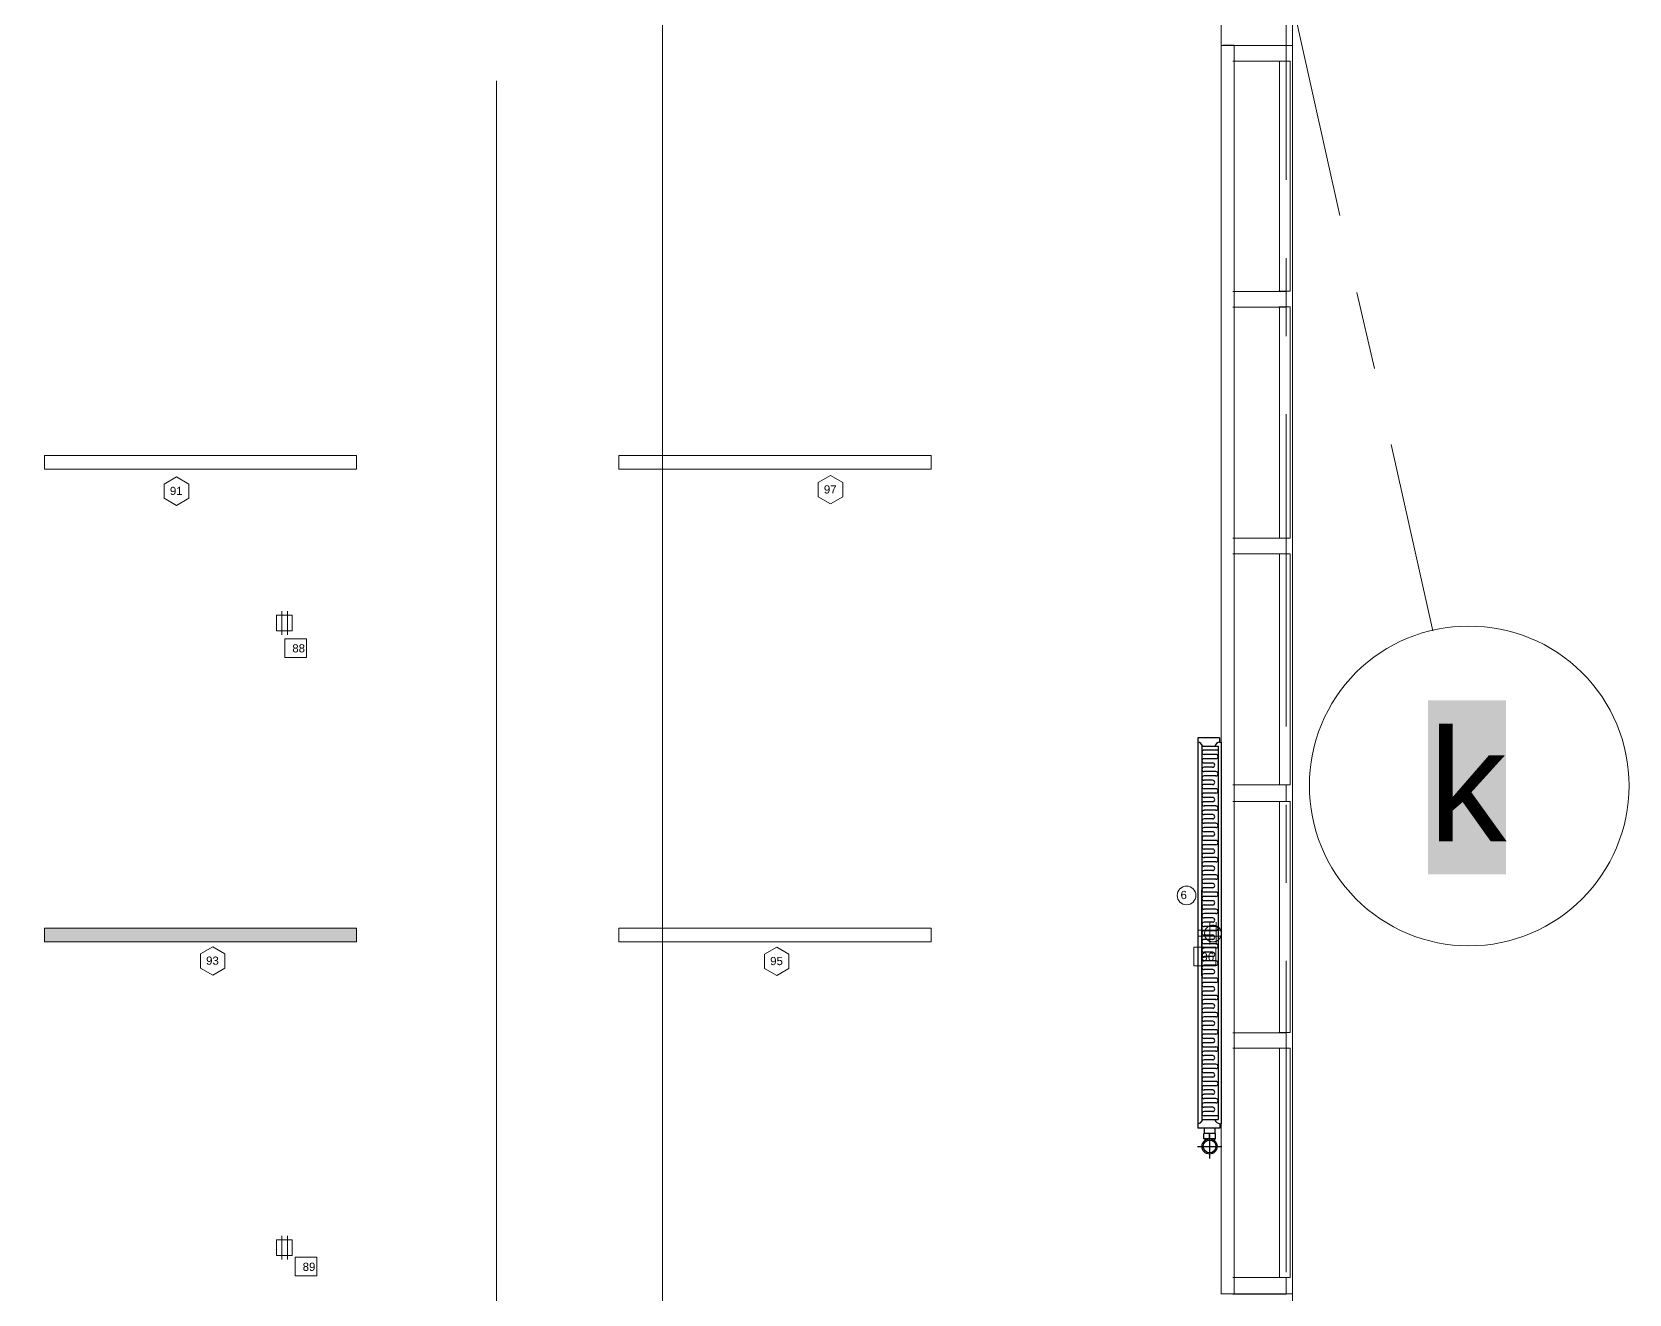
# Model space of a CAD drawing. Header units: inches. Extents: x 0.9 to 36.3, y 0.7 to 23.3.
# Drawn here: x 27.814 to 30.371, y 7.133 to 9.153 of the extents above; entities that cross this region are included whole.
import ezdxf

# ---------------------------------------------------------------- set-up
doc = ezdxf.new("R2010")
doc.units = ezdxf.units.IN
doc.layers.add('Baseboard heater', color=7, linetype='Continuous', true_color=0x581317)
doc.layers.add('PDF_Solid Fills', color=7, linetype='Continuous', true_color=0xffffff)
for name, color, linetype, lineweight, true_color in [('Lights', 7, 'Continuous', 5, 0xff0a0a), ('Numbering Baseboard Heater', 7, 'Continuous', 0, 0x581317), ('Numbering Lights', 1, 'Continuous', 0, 0xff0000), ('PDF_Geometry', 7, 'Continuous', 9, 0x777777)]:
    doc.layers.add(name, color=color, linetype=linetype, lineweight=lineweight, true_color=true_color)
doc.layers.add('Numbering receptecles', color=170, linetype='Continuous', lineweight=0)
doc.layers.add('Receptacles', color=170, linetype='Continuous', lineweight=0)
doc.layers.add('PDF_Text', color=7, linetype='Continuous')
doc.styles.add('PDF Arial', font='arial.ttf')
doc.styles.get("Standard").update_dxf_attribs({"font": 'arial.ttf'})

msp = doc.modelspace()

# ---------------------------------------------------------------- hatches: boundary and pattern name
at = {"layer": 'Lights', "linetype": 'ByBlock', "ltscale": 0.001, "transparency": 33554559}
h = msp.add_hatch(color=256, dxfattribs=at)
h.paths.add_polyline_path([(24.124, 7.7186), (24.124, 7.6966), (24.624, 7.6966), (24.624, 7.7186)])
h.paths.add_polyline_path([(26.474, 7.6966), (26.474, 7.7186), (25.974, 7.7186), (25.974, 7.6966)])
h.paths.add_polyline_path([(28.334, 7.6966), (28.334, 7.7186), (27.834, 7.7186), (27.834, 7.6966)])

# ---------------------------------------------------------------- linework, layer by layer
at = {"layer": 'Baseboard heater', "linetype": 'ByBlock', "ltscale": 0.5}
for p, q in [((29.6808, 8.0235), (29.6809, 7.3985)), ((29.7157, 8.0235), (29.6808, 8.0235)), ((29.7157, 8.0235), (29.7157, 8.0165)), ((29.7157, 8.0165), (29.7183, 8.0165)), ((29.7183, 8.0165), (29.7184, 7.4055)), ((29.7046, 7.4251), (29.6908, 7.4251)), ((29.7132, 7.4182), (29.6908, 7.4182)), ((29.7158, 7.3985), (29.6809, 7.3985)), ((29.6874, 7.4122), (29.7132, 7.4122)), ((29.7158, 7.4055), (29.7184, 7.4055)), ((29.7158, 7.4055), (29.7158, 7.3985))]:
    msp.add_line(p, q, dxfattribs=at)
at = {"layer": 'Baseboard heater', "linetype": 'ByBlock', "ltscale": 0.3}
for p, q in [((29.6873, 8.0097), (29.7132, 8.0097)), ((29.6873, 8.0097), (29.6874, 7.4122)), ((29.7132, 8.0097), (29.7132, 7.4122)), ((29.7132, 8.0037), (29.6908, 8.0037)), ((29.7097, 7.9968), (29.6908, 7.9968)), ((29.7097, 7.9899), (29.6908, 7.9899)), ((29.7045, 7.983), (29.6908, 7.983)), ((29.7045, 7.9762), (29.6908, 7.9761)), ((29.7097, 7.9693), (29.6908, 7.9693)), ((29.7097, 7.9624), (29.6908, 7.9624)), ((29.7045, 7.9555), (29.6908, 7.9555)), ((29.7045, 7.9486), (29.6908, 7.9486)), ((29.7097, 7.9417), (29.6908, 7.9417)), ((29.7097, 7.9348), (29.6908, 7.9348)), ((29.7046, 7.9279), (29.6908, 7.9279)), ((29.7046, 7.921), (29.6908, 7.921)), ((29.7097, 7.9142), (29.6908, 7.9142)), ((29.7097, 7.9073), (29.6908, 7.9073)), ((29.7046, 7.9004), (29.6908, 7.9004)), ((29.7046, 7.8935), (29.6908, 7.8935)), ((29.7097, 7.8866), (29.6908, 7.8866)), ((29.7097, 7.8797), (29.6908, 7.8797)), ((29.7046, 7.8728), (29.6908, 7.8728)), ((29.7046, 7.8659), (29.6908, 7.8659)), ((29.7097, 7.8591), (29.6908, 7.8591)), ((29.7097, 7.8522), (29.6908, 7.8522)), ((29.7046, 7.8453), (29.6908, 7.8453)), ((29.7046, 7.8384), (29.6908, 7.8384)), ((29.7097, 7.8315), (29.6908, 7.8315)), ((29.7097, 7.8246), (29.6908, 7.8246)), ((29.7046, 7.8177), (29.6908, 7.8177)), ((29.7046, 7.8108), (29.6908, 7.8108)), ((29.7097, 7.804), (29.6908, 7.804)), ((29.6874, 7.6421), (29.6873, 7.7798)), ((29.7097, 7.7971), (29.6908, 7.7971)), ((29.7046, 7.7902), (29.6908, 7.7902)), ((29.7046, 7.7833), (29.6908, 7.7833)), ((29.7097, 7.7764), (29.6908, 7.7764)), ((29.7132, 7.781), (29.7132, 7.6421)), ((29.7097, 7.7695), (29.6908, 7.7695)), ((29.7046, 7.7626), (29.6908, 7.7626)), ((29.7046, 7.7557), (29.6908, 7.7557)), ((29.7097, 7.7489), (29.6908, 7.7488)), ((29.7097, 7.742), (29.6908, 7.742)), ((29.7046, 7.7351), (29.6908, 7.7351)), ((29.7046, 7.7282), (29.6908, 7.7282)), ((29.7097, 7.7213), (29.6908, 7.7213)), ((29.7097, 7.7144), (29.6908, 7.7144)), ((29.7046, 7.7075), (29.6908, 7.7075)), ((29.7046, 7.7006), (29.6908, 7.7006)), ((29.7097, 7.6937), (29.6908, 7.6937)), ((29.7097, 7.6869), (29.6908, 7.6869)), ((29.7046, 7.68), (29.6908, 7.68)), ((29.7046, 7.6731), (29.6908, 7.6731)), ((29.7097, 7.6662), (29.6908, 7.6662)), ((29.7097, 7.6593), (29.6908, 7.6593)), ((29.7046, 7.6524), (29.6908, 7.6524)), ((29.7046, 7.6455), (29.6908, 7.6455)), ((29.7097, 7.6386), (29.6908, 7.6386)), ((29.7097, 7.6318), (29.6908, 7.6318)), ((29.7046, 7.6249), (29.6908, 7.6249)), ((29.7046, 7.618), (29.6908, 7.618)), ((29.7098, 7.6111), (29.6908, 7.6111)), ((29.7098, 7.6042), (29.6908, 7.6042)), ((29.7046, 7.5973), (29.6908, 7.5973)), ((29.7046, 7.5904), (29.6908, 7.5904)), ((29.7098, 7.5835), (29.6908, 7.5835)), ((29.7098, 7.5767), (29.6908, 7.5767)), ((29.7046, 7.5698), (29.6908, 7.5698)), ((29.7046, 7.5629), (29.6908, 7.5629)), ((29.7098, 7.556), (29.6908, 7.556)), ((29.7098, 7.5491), (29.6908, 7.5491)), ((29.7046, 7.5422), (29.6908, 7.5422)), ((29.7046, 7.5353), (29.6908, 7.5353)), ((29.7098, 7.5284), (29.6908, 7.5284)), ((29.7098, 7.5216), (29.6908, 7.5215)), ((29.7046, 7.5147), (29.6908, 7.5147)), ((29.7046, 7.5078), (29.6908, 7.5078)), ((29.7098, 7.5009), (29.6908, 7.5009)), ((29.7098, 7.494), (29.6908, 7.494)), ((29.7046, 7.4871), (29.6908, 7.4871)), ((29.7046, 7.4802), (29.6908, 7.4802)), ((29.7098, 7.4733), (29.6908, 7.4733)), ((29.7098, 7.4664), (29.6908, 7.4664)), ((29.7046, 7.4596), (29.6908, 7.4596)), ((29.7046, 7.4527), (29.6908, 7.4527)), ((29.7098, 7.4458), (29.6908, 7.4458)), ((29.7098, 7.4389), (29.6908, 7.4389)), ((29.7046, 7.432), (29.6908, 7.432)), ((29.7089, 7.3902), (29.6903, 7.3902)), ((29.6903, 7.3812), (29.6903, 7.3902)), ((29.691, 7.3985), (29.691, 7.3902)), ((29.6996, 7.3812), (29.6996, 7.3902)), ((29.7082, 7.3985), (29.7082, 7.3902)), ((29.7089, 7.3812), (29.7089, 7.3902)), ((29.6802, 7.3692), (29.7191, 7.3692)), ((29.7089, 7.3812), (29.6903, 7.3812)), ((29.6919, 7.3812), (29.6919, 7.3784)), ((29.6996, 7.3886), (29.6996, 7.3498)), ((29.7074, 7.3812), (29.7074, 7.3784))]:
    msp.add_line(p, q, dxfattribs=at)
at = {"layer": 'Baseboard heater', "linetype": 'ByBlock', "ltscale": 0.5}
for radius in [0.0121, 0.0102]:
    msp.add_circle((29.6996, 7.3692), radius, dxfattribs=at)
at = {"layer": 'Baseboard heater', "linetype": 'ByBlock', "ltscale": 0.3}
for centre, radius, start, end in [((29.6791, 8.0066), 0.00998, 17.8466, 79.8996), ((29.7175, 8.0066), 0.00998, 100.1133, 162.1663), ((29.6908, 8.0003), 0.00344, 90.0065, 270.0065), ((29.6908, 7.9865), 0.00344, 90.0065, 270.0065), ((29.7045, 7.9796), 0.00344, 270.0065, 90.0065), ((29.7097, 7.9934), 0.00344, 270.0065, 90.0065), ((29.6908, 7.9727), 0.00344, 90.0065, 270.0065), ((29.6908, 7.9589), 0.00344, 90.0065, 270.0065), ((29.7045, 7.952), 0.00344, 270.0065, 90.0065), ((29.7097, 7.9658), 0.00344, 270.0065, 90.0065), ((29.6908, 7.9452), 0.00344, 90.0065, 270.0065), ((29.6908, 7.9314), 0.00344, 90.0065, 270.0065), ((29.7046, 7.9245), 0.00344, 270.0065, 90.0065), ((29.7097, 7.9383), 0.00344, 270.0065, 90.0065), ((29.6908, 7.9176), 0.00344, 90.0065, 270.0065), ((29.6908, 7.9038), 0.00344, 90.0065, 270.0065), ((29.7097, 7.9107), 0.00344, 270.0065, 90.0065), ((29.6908, 7.8901), 0.00344, 90.0065, 270.0065), ((29.6908, 7.8763), 0.00344, 90.0065, 270.0065), ((29.7046, 7.8969), 0.00344, 270.0065, 90.0065), ((29.7097, 7.8832), 0.00344, 270.0065, 90.0065), ((29.6908, 7.8625), 0.00344, 90.0065, 270.0065), ((29.6908, 7.8487), 0.00344, 90.0065, 270.0065), ((29.7046, 7.8694), 0.00344, 270.0065, 90.0065), ((29.7097, 7.8556), 0.00344, 270.0065, 90.0065), ((29.6908, 7.8349), 0.00344, 90.0065, 270.0065), ((29.7046, 7.8418), 0.00344, 270.0065, 90.0065), ((29.7097, 7.8281), 0.00344, 270.0065, 90.0065), ((29.6908, 7.8212), 0.00344, 90.0065, 270.0065), ((29.6908, 7.8074), 0.00344, 90.0065, 270.0065), ((29.7046, 7.8143), 0.00344, 270.0065, 90.0065), ((29.7097, 7.8005), 0.00344, 270.0065, 90.0065), ((29.6908, 7.7936), 0.00344, 90.0065, 270.0065), ((29.6908, 7.7798), 0.00344, 90.0065, 270.0065), ((29.7046, 7.7867), 0.00344, 270.0065, 90.0065), ((29.7097, 7.773), 0.00344, 270.0065, 90.0065), ((29.6908, 7.7661), 0.00344, 90.0065, 270.0065), ((29.6908, 7.7523), 0.00344, 90.0065, 270.0065), ((29.7046, 7.7592), 0.00344, 270.0065, 90.0065), ((29.7097, 7.7454), 0.00344, 270.0065, 90.0065), ((29.6908, 7.7385), 0.00344, 90.0065, 270.0065), ((29.6908, 7.7247), 0.00344, 90.0065, 270.0065), ((29.7046, 7.7316), 0.00344, 270.0065, 90.0065), ((29.6908, 7.711), 0.00344, 90.0065, 270.0065), ((29.6908, 7.6972), 0.00344, 90.0065, 270.0065), ((29.7046, 7.7041), 0.00344, 270.0065, 90.0065), ((29.7097, 7.7179), 0.00344, 270.0065, 90.0065), ((29.6908, 7.6834), 0.00344, 90.0065, 270.0065), ((29.6908, 7.6696), 0.00344, 90.0065, 270.0065), ((29.7046, 7.6765), 0.00344, 270.0065, 90.0065), ((29.7097, 7.6903), 0.00344, 270.0065, 90.0065), ((29.6908, 7.6559), 0.00344, 90.0065, 270.0065), ((29.7046, 7.649), 0.00344, 270.0065, 90.0065), ((29.7097, 7.6628), 0.00344, 270.0065, 90.0065), ((29.6908, 7.6421), 0.00344, 90.0065, 270.0065), ((29.6908, 7.6283), 0.00344, 90.0065, 270.0065), ((29.7046, 7.6214), 0.00344, 270.0065, 90.0065), ((29.7097, 7.6352), 0.00344, 270.0065, 90.0065), ((29.6908, 7.6145), 0.00344, 90.0065, 270.0065), ((29.6908, 7.6008), 0.00344, 90.0065, 270.0065), ((29.7046, 7.5939), 0.00344, 270.0065, 90.0065), ((29.7098, 7.6076), 0.00344, 270.0065, 90.0065), ((29.6908, 7.587), 0.00344, 90.0065, 270.0065), ((29.6908, 7.5732), 0.00344, 90.0065, 270.0065), ((29.7046, 7.5663), 0.00344, 270.0065, 90.0065), ((29.7098, 7.5801), 0.00344, 270.0065, 90.0065), ((29.6908, 7.5594), 0.00344, 90.0065, 270.0065), ((29.6908, 7.5457), 0.00344, 90.0065, 270.0065), ((29.7098, 7.5525), 0.00344, 270.0065, 90.0065), ((29.6908, 7.5319), 0.00344, 90.0065, 270.0065), ((29.6908, 7.5181), 0.00344, 90.0065, 270.0065), ((29.7046, 7.5388), 0.00344, 270.0065, 90.0065), ((29.7098, 7.525), 0.00344, 270.0065, 90.0065), ((29.6908, 7.5043), 0.00344, 90.0065, 270.0065), ((29.6908, 7.4906), 0.00344, 90.0065, 270.0065), ((29.7046, 7.5112), 0.00344, 270.0065, 90.0065), ((29.7098, 7.4974), 0.00344, 270.0065, 90.0065), ((29.6908, 7.4768), 0.00344, 90.0065, 270.0065), ((29.7046, 7.4837), 0.00344, 270.0065, 90.0065), ((29.7098, 7.4699), 0.00344, 270.0065, 90.0065), ((29.6908, 7.463), 0.00344, 90.0065, 270.0065), ((29.6908, 7.4492), 0.00344, 90.0065, 270.0065), ((29.7046, 7.4561), 0.00344, 270.0065, 90.0065), ((29.7098, 7.4423), 0.00344, 270.0065, 90.0065), ((29.6908, 7.4354), 0.00344, 90.0065, 270.0065), ((29.7046, 7.4286), 0.00344, 270.0065, 90.0065)]:
    msp.add_arc(centre, radius, start, end, dxfattribs=at)
at = {"layer": 'Baseboard heater', "linetype": 'ByBlock', "ltscale": 0.5}
for centre, radius, start, end in [((29.6908, 7.4217), 0.00344, 90.0065, 270.0065), ((29.6791, 7.4153), 0.00998, 280.1133, 342.1663), ((29.7176, 7.4153), 0.00998, 197.8466, 259.8996)]:
    msp.add_arc(centre, radius, start, end, dxfattribs=at)
at = {"layer": 'Lights', "linetype": 'ByBlock'}
for points in [[(27.834, 8.4531), (27.834, 8.4751), (28.334, 8.4751), (28.334, 8.4531)], [(28.754, 8.4531), (28.754, 8.4751), (29.254, 8.4751), (29.254, 8.4531)], [(27.834, 7.6966), (27.834, 7.7186), (28.334, 7.7186), (28.334, 7.6966)], [(28.754, 7.6966), (28.754, 7.7186), (29.254, 7.7186), (29.254, 7.6966)]]:
    msp.add_lwpolyline(points, close=True, dxfattribs=at)
at = {"layer": 'Numbering Baseboard Heater', "linetype": 'ByBlock', "ltscale": 0.001}
msp.add_circle((29.6628, 7.771), 0.0149, dxfattribs=at)
at = {"layer": 'Numbering Lights', "linetype": 'ByBlock', "ltscale": 0.001}
for points in [[(28.0455, 8.4408), (28.0259, 8.4294), (28.0259, 8.4067), (28.0455, 8.3954), (28.0652, 8.4067), (28.0652, 8.4294)], [(29.0927, 8.4432), (29.073, 8.4319), (29.073, 8.4092), (29.0927, 8.3978), (29.1123, 8.4092), (29.1123, 8.4319)], [(28.1035, 7.6889), (28.0839, 7.6775), (28.0839, 7.6548), (28.1035, 7.6435), (28.1232, 7.6548), (28.1232, 7.6775)], [(29.0066, 7.6883), (28.9869, 7.677), (28.9869, 7.6543), (29.0066, 7.6429), (29.0262, 7.6543), (29.0262, 7.677)]]:
    msp.add_lwpolyline(points, close=True, dxfattribs=at)
at = {"layer": 'Numbering receptecles', "linetype": 'ByBlock', "ltscale": 0.001}
for points in [[(28.2189, 8.1818), (28.2539, 8.1818), (28.2539, 8.1519), (28.2189, 8.1519)], [(29.6744, 7.6881), (29.7094, 7.6881), (29.7094, 7.6582), (29.6744, 7.6582)], [(28.2354, 7.1919), (28.2704, 7.1919), (28.2704, 7.1621), (28.2354, 7.1621)]]:
    msp.add_lwpolyline(points, close=True, dxfattribs=at)
at = {"layer": 'PDF_Geometry', "linetype": 'ByBlock'}
for points in [[(29.822, 8.9163), (29.822, 9.4163)], [(28.8237, 8.8601), (28.8237, 9.3601)], [(29.9084, 8.8595), (29.8001, 9.3462)], [(29.7191, 9.3197), (29.8324, 9.3197), (29.8324, 9.2664), (29.8324, 9.1314), (29.7191, 9.1314)], [(29.7184, 9.1312), (29.7184, 9.2228), (29.6551, 9.2228)], [(29.7184, 7.1329), (29.7184, 9.1312)], [(29.7209, 9.1319), (29.7391, 9.1319)], [(29.8223, 9.1314), (29.8324, 9.1314), (29.8324, 7.1331), (29.8223, 7.1331)], [(28.5577, 8.9498), (28.5577, 9.0748)], [(28.5577, 6.3265), (28.5577, 8.9498)], [(28.8237, 6.2367), (28.8237, 8.8601)], [(29.822, 8.6663), (29.822, 8.7913)], [(29.9636, 8.6146), (29.9353, 8.7363)], [(29.822, 8.0413), (29.822, 8.5413)], [(30.0569, 8.1946), (29.9902, 8.4929)], [(29.822, 7.7913), (29.822, 7.9163)], [(29.822, 7.168), (29.822, 7.6663)], [(29.7191, 7.1331), (29.8324, 7.1331), (29.8324, 6.1931), (29.8324, 6.0998), (24.7426, 6.0998)], [(29.7391, 7.1335), (29.7209, 7.1335)]]:
    msp.add_lwpolyline(points, dxfattribs=at)
for points in [[(29.822, 9.1313), (29.822, 9.1063), (29.7369, 9.1063), (29.822, 9.1063), (29.822, 9.1313), (29.7369, 9.1313)], [(29.7391, 9.1069), (29.7391, 9.1319)], [(29.7391, 9.1069), (29.7391, 8.7386)], [(29.7391, 9.1069), (29.7391, 8.7386)], [(29.8289, 8.738), (29.8289, 9.1063), (29.8106, 9.1063), (29.8289, 9.1063), (29.8289, 8.738), (29.8106, 8.738)], [(29.8116, 9.1067), (29.8116, 8.7383)], [(29.822, 8.7129), (29.822, 8.7379), (29.7369, 8.7379), (29.822, 8.7379), (29.822, 8.7129), (29.7369, 8.7129)], [(29.7391, 8.7386), (29.7391, 8.7136)], [(29.7391, 8.7136), (29.7391, 8.3436)], [(29.7391, 8.7136), (29.7391, 8.3436)], [(29.8289, 8.343), (29.8289, 8.713), (29.8106, 8.713), (29.8289, 8.713), (29.8289, 8.343), (29.8106, 8.343)], [(29.8116, 8.7133), (29.8116, 8.3433)], [(29.822, 8.318), (29.822, 8.343), (29.7369, 8.343), (29.822, 8.343), (29.822, 8.318), (29.7369, 8.318)], [(29.7391, 8.3436), (29.7391, 8.3186)], [(29.7391, 8.3186), (29.7391, 7.9485)], [(29.7391, 8.3186), (29.7391, 7.9485)], [(29.8289, 7.9481), (29.8289, 8.318), (29.8106, 8.318), (29.8289, 8.318), (29.8289, 7.9481), (29.8106, 7.9481)], [(29.8116, 8.3183), (29.8116, 7.9483)], [(29.822, 7.9213), (29.822, 7.948), (29.7369, 7.948), (29.822, 7.948), (29.822, 7.9213), (29.7369, 7.9213)], [(29.7391, 7.9485), (29.7391, 7.9219)], [(29.7391, 7.9219), (29.7391, 7.5519)], [(29.7391, 7.9219), (29.7391, 7.5519)], [(29.8289, 7.5514), (29.8289, 7.9214), (29.8106, 7.9214), (29.8289, 7.9214), (29.8289, 7.5514), (29.8106, 7.5514)], [(29.8116, 7.9217), (29.8116, 7.5517)], [(29.822, 7.5263), (29.822, 7.5513), (29.7369, 7.5513), (29.822, 7.5513), (29.822, 7.5263), (29.7369, 7.5263)], [(29.7391, 7.5519), (29.7391, 7.5269)], [(29.7391, 7.5269), (29.7391, 7.1602)], [(29.7391, 7.5269), (29.7391, 7.1602)], [(29.8289, 7.1597), (29.8289, 7.5264), (29.8106, 7.5264), (29.8289, 7.5264), (29.8289, 7.1597), (29.8106, 7.1597)], [(29.8116, 7.5267), (29.8116, 7.16)], [(29.7391, 7.1602), (29.7391, 7.1335)], [(29.822, 7.133), (29.822, 7.1597), (29.7369, 7.1597), (29.822, 7.1597), (29.822, 7.133), (29.7369, 7.133)]]:
    msp.add_lwpolyline(points, close=True, dxfattribs=at)
msp.add_lwpolyline([(30.1145, 8.202, 0.416658), (29.8596, 7.947, 0.415315), (30.1145, 7.6903, 0.414084), (30.3713, 7.947, 0.415408)], format="xyb", close=True, dxfattribs=at)
at = {"layer": 'PDF_Solid Fills', "linetype": 'ByBlock', "transparency": 33554559}
msp.add_solid([(30.0494, 8.0832), (30.1744, 8.0832), (30.0494, 7.8048), (30.1744, 7.8048)], dxfattribs=at)
at = {"layer": 'Receptacles', "linetype": 'ByBlock'}
for points in [[(28.2309, 8.2197), (28.2309, 8.1947), (28.2059, 8.1947), (28.2059, 8.2197)], [(28.2309, 7.2197), (28.2309, 7.1947), (28.2059, 7.1947), (28.2059, 7.2197)]]:
    msp.add_lwpolyline(points, close=True, dxfattribs=at)
for points in [[(28.214, 8.1884), (28.214, 8.226)], [(28.2231, 8.1884), (28.2231, 8.226)], [(29.7003, 7.7281), (29.7003, 7.6924)], [(29.7101, 7.7281), (29.7101, 7.6924)], [(29.6804, 7.7154), (29.7176, 7.7154)], [(29.6804, 7.7056), (29.7176, 7.7056)], [(28.214, 7.1883), (28.214, 7.226)], [(28.2231, 7.1883), (28.2231, 7.226)]]:
    msp.add_lwpolyline(points, dxfattribs=at)
msp.add_rational_spline([(29.7048, 7.7233), (29.6973, 7.7233), (29.6917, 7.7176), (29.6917, 7.7101), (29.6917, 7.7026), (29.6973, 7.6966), (29.7048, 7.6966), (29.7085, 7.6966), (29.7119, 7.6979), (29.7144, 7.7005), (29.717, 7.7031), (29.7184, 7.7065), (29.7184, 7.7101), (29.7184, 7.7176), (29.7124, 7.7233), (29.7048, 7.7233)], [1, 1, 1, 1, 1, 1, 1, 0.948717948717, 0.948717948717, 1, 0.948717948717, 0.948717948717, 1, 1, 1, 1], degree=3, knots=[0, 0, 0, 0, 1, 1, 1, 2, 2, 2, 2.789582, 2.789582, 2.789582, 3.579164, 3.579164, 3.579164, 4.579164, 4.579164, 4.579164, 4.579164], dxfattribs=at)

# ---------------------------------------------------------------- texts
at = {"layer": 'Numbering Baseboard Heater', "linetype": 'ByBlock', "ltscale": 0.001}
msp.add_text('6', height=0.0131, dxfattribs=at).set_placement((29.6531, 7.7652))
at = {"layer": 'Numbering Lights', "linetype": 'ByBlock', "ltscale": 0.001}
for s, p in [('91', (28.035, 8.412)), ('97', (29.0821, 8.4144)), ('93', (28.093, 7.6601)), ('95', (28.9961, 7.6595))]:
    msp.add_text(s, height=0.01309, dxfattribs=at).set_placement(p)
at = {"layer": 'Numbering receptecles', "linetype": 'ByBlock', "ltscale": 0.001}
for s, p in [('88', (28.231, 8.16)), ('96', (29.6866, 7.6663)), ('89', (28.2476, 7.1701))]:
    msp.add_text(s, height=0.01309, dxfattribs=at).set_placement(p)
at = {"layer": 'PDF_Text', "color": 8, "linetype": 'ByBlock', "true_color": 0x777777, "insert": (30.05, 7.9472), "char_height": 0.1787, "attachment_point": 4, "style": 'PDF Arial'}
msp.add_mtext('k', dxfattribs=at)

doc.saveas('drawing.dxf')
